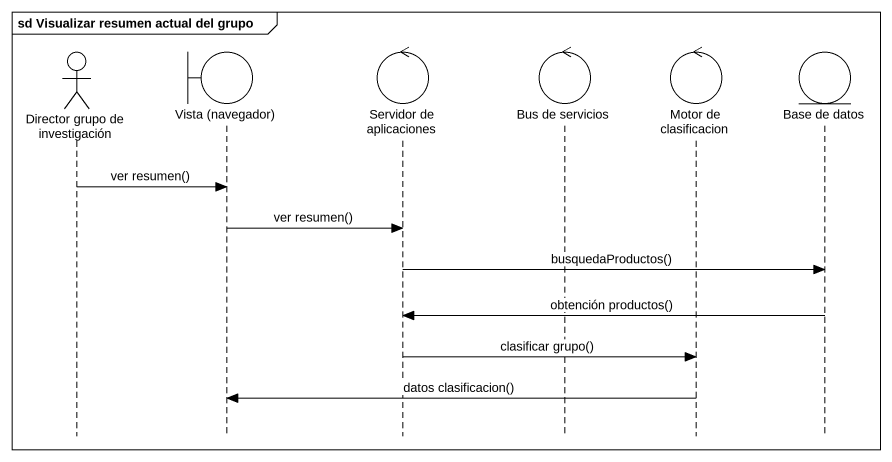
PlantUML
@startuml
mainframe sd Visualizar resumen actual del grupo
hide footbox
actor "Director grupo de investigación" as Director_grupo_de
boundary "Vista (navegador)" as Vista_navegador
control "Servidor de aplicaciones" as Servidor_de_aplicaciones
control "Bus de servicios" as Bus_de_servicios
control "Motor de clasificacion" as Motor_de_clasificacion
entity "Base de datos" as Base_de_datos

Director_grupo_de -> Vista_navegador : ver resumen()
Vista_navegador -> Servidor_de_aplicaciones : ver resumen()
Servidor_de_aplicaciones -> Base_de_datos : busquedaProductos()
Base_de_datos -> Servidor_de_aplicaciones : obtención productos()
Servidor_de_aplicaciones -> Motor_de_clasificacion : clasificar grupo()
Motor_de_clasificacion -> Vista_navegador : datos clasificacion()
@enduml
